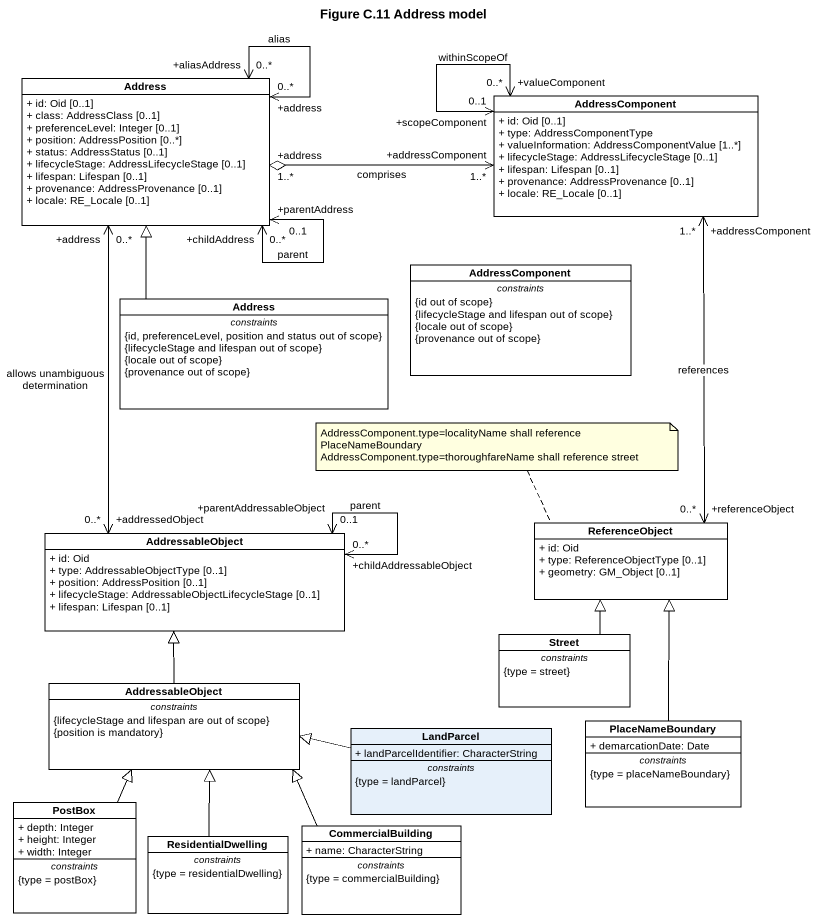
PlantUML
@startuml
title Figure C.11 Address model
hide circle
hide empty members
skinparam classAttributeIconSize 0
class Address #FFFFFF {
  + id: Oid [0..1]
  + class: AddressClass [0..1]
  + preferenceLevel: Integer [0..1]
  + position: AddressPosition [0..*]
  + status: AddressStatus [0..1]
  + lifecycleStage: AddressLifecycleStage [0..1]
  + lifespan: Lifespan [0..1]
  + provenance: AddressProvenance [0..1]
  + locale: RE_Locale [0..1]
}
class AddressComponent #FFFFFF {
  + id: Oid [0..1]
  + type: AddressComponentType
  + valueInformation: AddressComponentValue [1..*]
  + lifecycleStage: AddressLifecycleStage [0..1]
  + lifespan: Lifespan [0..1]
  + provenance: AddressProvenance [0..1]
  + locale: RE_Locale [0..1]
}
class "AddressComponent" as AddressComponent_2 #FFFFFF {
  -- constraints --
  {id out of scope}
  {lifecycleStage and lifespan out of scope}
  {locale out of scope}
  {provenance out of scope}
}
class "Address" as Address_2 #FFFFFF {
  -- constraints --
  {id, preferenceLevel, position and status out of scope}
  {lifecycleStage and lifespan out of scope}
  {locale out of scope}
  {provenance out of scope}
}
class ReferenceObject #FFFFFF {
  + id: Oid
  + type: ReferenceObjectType [0..1]
  + geometry: GM_Object [0..1]
}
class AddressableObject #FFFFFF {
  + id: Oid
  + type: AddressableObjectType [0..1]
  + position: AddressPosition [0..1]
  + lifecycleStage: AddressableObjectLifecycleStage [0..1]
  + lifespan: Lifespan [0..1]
}
class Street #FFFFFF {
  -- constraints --
  {type = street}
}
class "AddressableObject" as AddressableObject_2 #FFFFFF {
  -- constraints --
  {lifecycleStage and lifespan are out of scope}
  {position is mandatory}
}
class LandParcel {
  + landParcelIdentifier: CharacterString
  -- constraints --
  {type = landParcel}
}
class PlaceNameBoundary #FFFFFF {
  + demarcationDate: Date
  -- constraints --
  {type = placeNameBoundary}
}
class PostBox #FFFFFF {
  + depth: Integer
  + height: Integer
  + width: Integer
  -- constraints --
  {type = postBox}
}
class CommercialBuilding #FFFFFF {
  + name: CharacterString
  -- constraints --
  {type = commercialBuilding}
}
class ResidentialDwelling #FFFFFF {
  -- constraints --
  {type = residentialDwelling}
}
Address "+address\n0..*" <--> "+aliasAddress\n0..*" Address : alias
Address "+childAddress\n0..*" <--> "+parentAddress\n0..1" Address : parent
Address "+address\n0..*" <--> "+addressedObject\n0..*" AddressableObject : allows unambiguous determination
AddressComponent "+addressComponent\n1..*" <-left-o "+address\n1..*" Address : comprises
AddressComponent "+valueComponent\n0..*" <--> "+scopeComponent\n0..1" AddressComponent : withinScopeOf
AddressComponent "+addressComponent\n1..*" <--> "+referenceObject\n0..*" ReferenceObject : references
Address_2 -up-|> Address
AddressableObject "+childAddressableObject\n0..*" <--> "+parentAddressableObject\n0..1" AddressableObject : parent
Street -up-|> ReferenceObject
AddressableObject_2 -up-|> AddressableObject
LandParcel -left-|> AddressableObject_2
PlaceNameBoundary -up-|> ReferenceObject
PostBox -up-|> AddressableObject_2
CommercialBuilding -up-|> AddressableObject_2
ResidentialDwelling -up-|> AddressableObject_2
note top of ReferenceObject
  AddressComponent.type=localityName shall reference PlaceNameBoundary
  AddressComponent.type=thoroughfareName shall reference street
end note
@enduml
